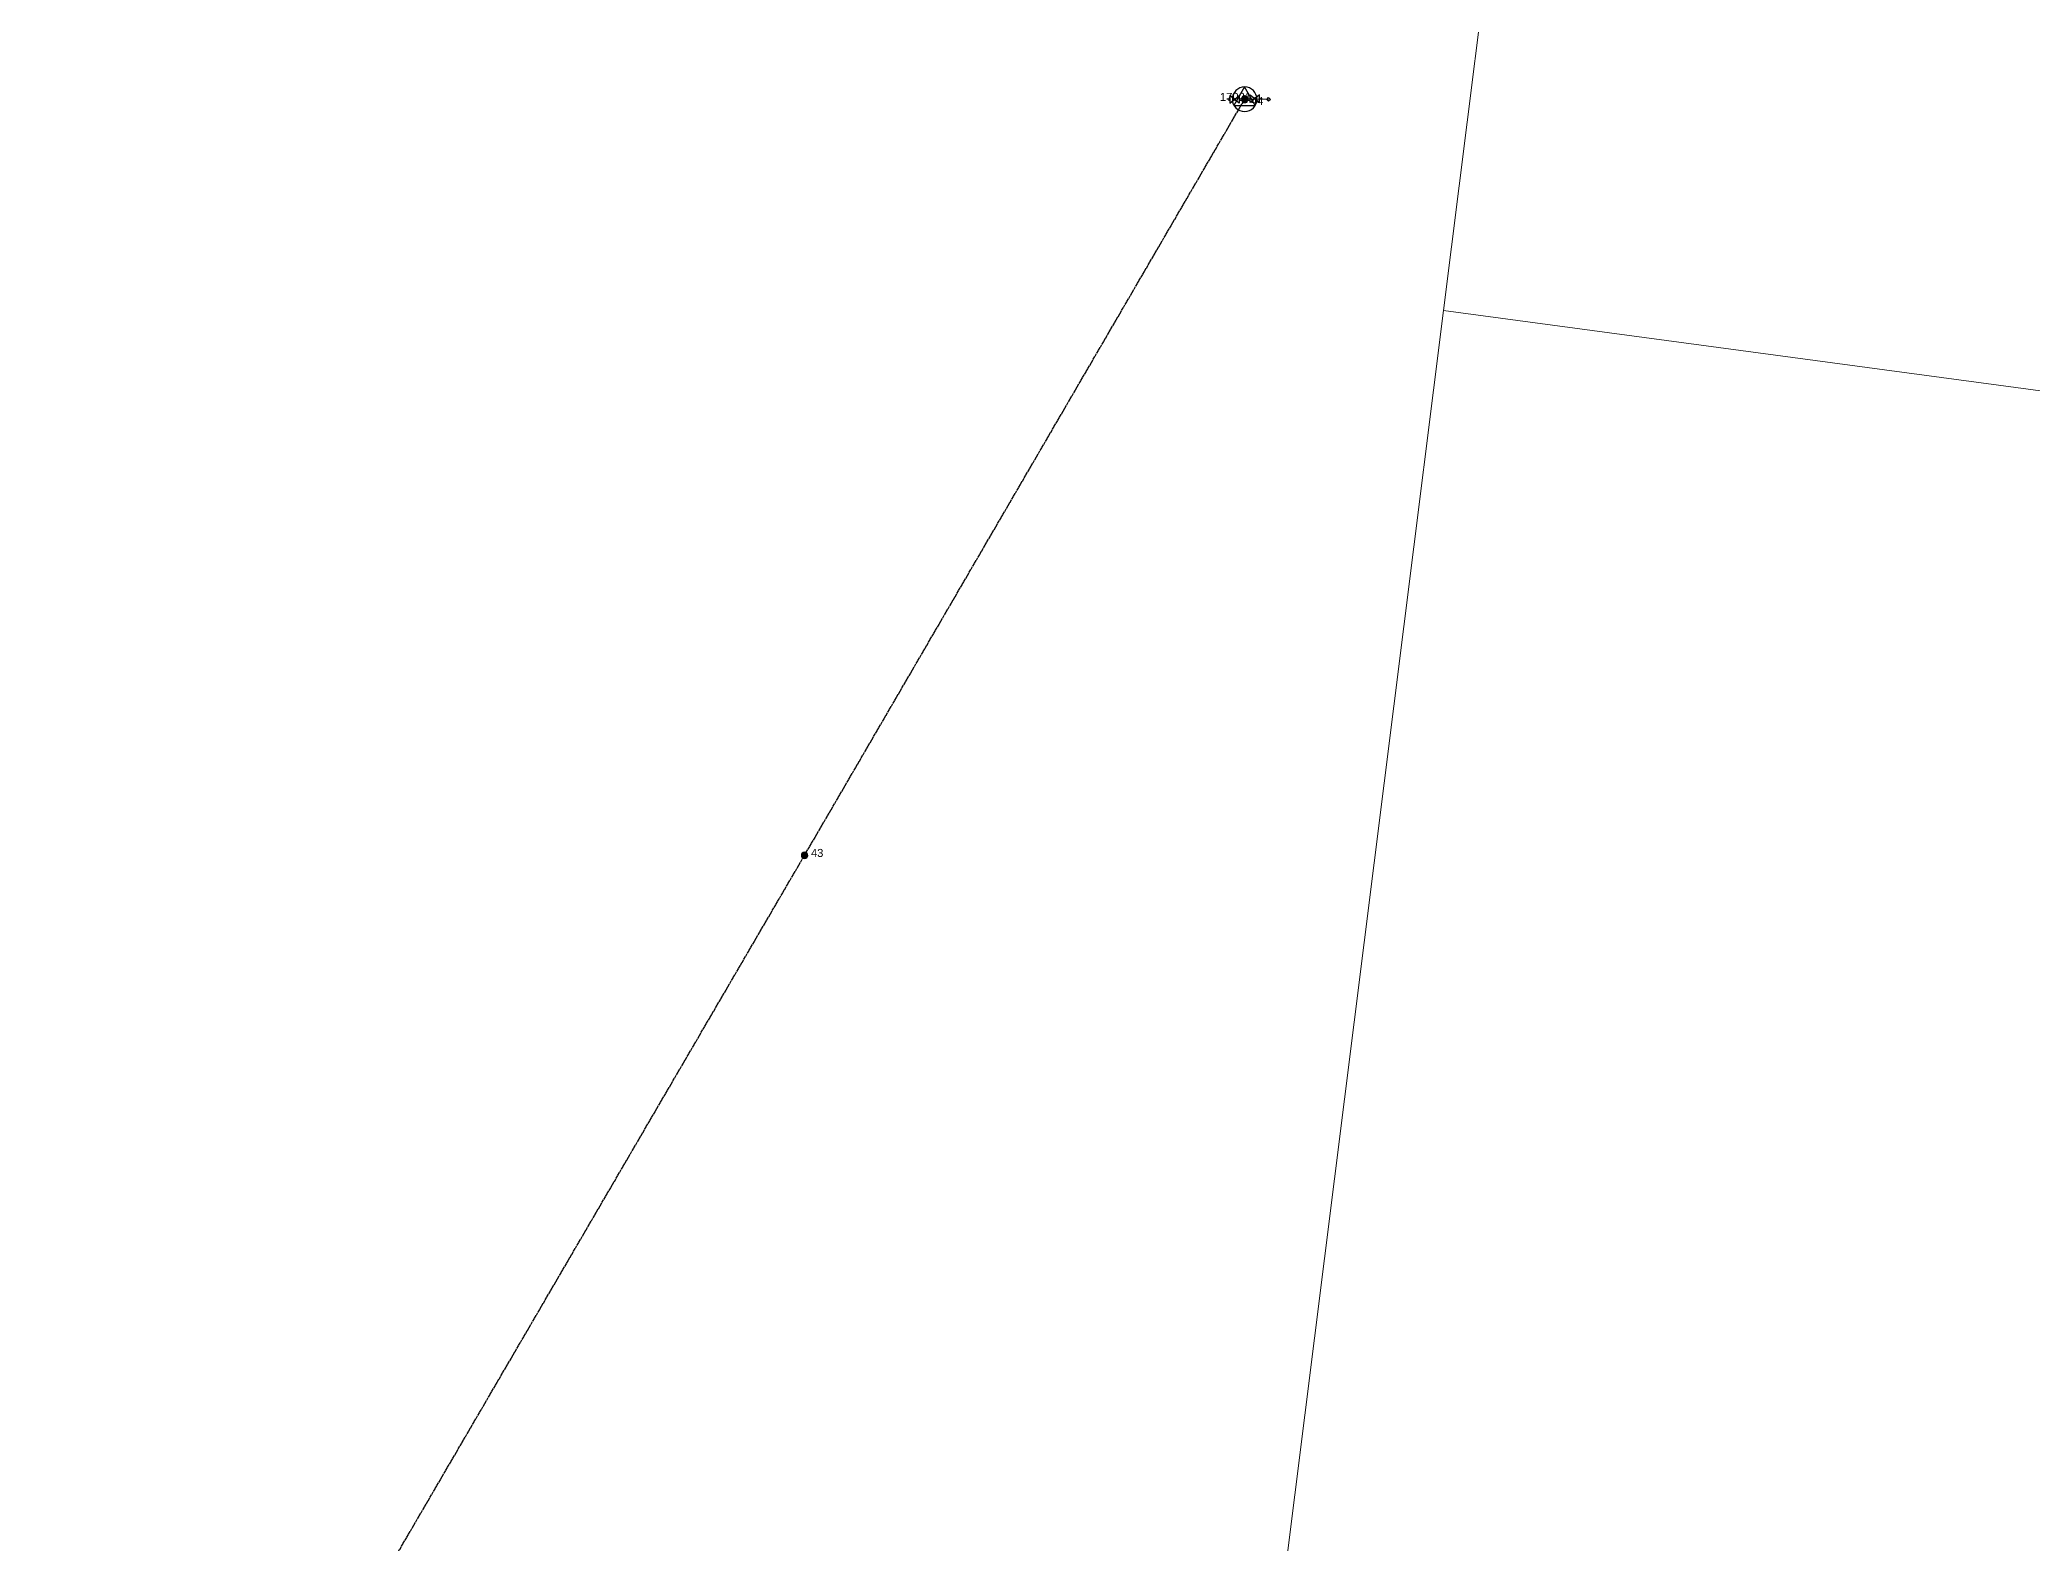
# Model space of a CAD drawing. Header units: metres. Extents: x 207830 to 218833, y 6369842 to 6373935.
# Drawn here: x 212266 to 212889, y 6371743 to 6372213 of the extents above; entities that cross this region are included whole.
import ezdxf
from ezdxf.enums import TextEntityAlignment as Align

# ---------------------------------------------------------------- set-up
doc = ezdxf.new("R2010")
doc.units = ezdxf.units.M
doc.linetypes.add('Cable Exist OH', pattern=[1, 1, 0])
doc.layers.get('0').update_dxf_attribs({"color": 6})
doc.layers.add('Cadastre Land Parcels_SP_EXT', color=9, linetype='Continuous', lineweight=5)
for name, color, linetype in [('Equip_LV_EXT', 7, 'Continuous'), ('Mains_HV_EXT', 7, 'Continuous'), ('Services_SP_EXT', 7, 'Continuous'), ('Sub_SP_TR_HV_LV_EXT', 7, 'Continuous'), ('SupportsOH_SP_TR_HV_LV_SL_EXT', 7, 'Continuous')]:
    doc.layers.add(name, color=color, linetype=linetype)
doc.styles.add('POLE_LABEL', font='arial.ttf')
doc.styles.get("Standard").update_dxf_attribs({"font": 'arial.ttf'})

# ---------------------------------------------------------------- blocks, each defined once
blk = doc.blocks.new('SUB_SWER_EXT')
blk.add_wipeout([(0, 3.84), (-0.48, 3.81), (-0.95, 3.72), (-1.41, 3.57), (-1.85, 3.37), (-2.26, 3.11), (-2.63, 2.8), (-2.96, 2.45), (-3.24, 2.06), (-3.47, 1.63), (-3.65, 1.19), (-3.77, 0.72), (-3.83, 0.24), (-3.83, -0.24), (-3.77, -0.72), (-3.65, -1.19), (-3.47, -1.63), (-3.24, -2.06), (-2.96, -2.45), (-2.63, -2.8), (-2.26, -3.11), (-1.85, -3.37), (-1.41, -3.57), (-0.95, -3.72), (-0.48, -3.81), (0, -3.84), (0.48, -3.81), (0.95, -3.72), (1.41, -3.57), (1.85, -3.37), (2.26, -3.11), (2.63, -2.8), (2.96, -2.45), (3.24, -2.06), (3.47, -1.63), (3.65, -1.19), (3.77, -0.72), (3.83, -0.24), (3.83, 0.24), (3.77, 0.72), (3.65, 1.19), (3.47, 1.63), (3.24, 2.06), (2.96, 2.45), (2.63, 2.8), (2.26, 3.11), (1.85, 3.37), (1.41, 3.57), (0.95, 3.72), (0.48, 3.81)])
blk.add_lwpolyline([(-3.84, 0, 1), (3.84, 0, 1)], format="xyb", close=True)
blk.add_lwpolyline([(1.94, 0.47), (0, 3.84), (-3.33, -1.92), (3.33, -1.92)], close=True)
blk.add_text('S', height=2.5).set_placement((0, 0), align=Align.MIDDLE_CENTER)
for tag, height, flags, p in [('STREET_CODE', 0.2, 9, (1.5, 0)), ('ASSET_NUM', 2.5, 8, (2, 2)), ('CONSTRUCTED_VOLTAGE', 0.2, 9, (1.5, -0.2)), ('OPERATING_VOLTAGE', 0.2, 9, (1.5, -0.6)), ('OPERATED_BY', 0.2, 9, (1.5, -0.8)), ('ORIENTATION', 0.2, 9, (1.5, -1.2)), ('OWNED_BY', 0.2, 9, (1.5, -1.4)), ('SECONDARY_VOLTAGE', 0.2, 9, (1.5, -1.6)), ('STATE', 0.2, 9, (1.5, -1.8)), ('SUBSTATION_TYPE', 0.2, 9, (1.5, -2)), ('STREETNAME', 0.2, 9, (1.5, -2.8)), ('SUBURB', 0.2, 9, (1.5, -3)), ('Z', 0.2, 1, (1.5, -3.4)), ('NO_PHASES', 0.2, 9, (1.5, -0.4)), ('MAINTAINED_BY', 0.2, 9, (1.5, -1)), ('USAGE', 0.2, 9, (1.5, -2.2)), ('LEGEND', 0.2, 9, (1.5, -2.4)), ('LOCATION', 0.2, 9, (1.5, -2.6)), ('NOTES', 0.2, 9, (1.5, -3.2))]:
    blk.add_attdef(tag, text='', height=height, dxfattribs=dict(flags=flags)).set_placement(p, align=Align.MIDDLE_LEFT)
blk = doc.blocks.new('LV_OH_LINKS_DISTFUSE_EXT')
for p, q in [((0, 0), (0.96, 0)), ((3.84, 0), (4.8, 0))]:
    blk.add_line(p, q)
blk.add_lwpolyline([(3.84, -1.2), (3.84, 1.2), (0.96, -1.2), (0.96, 1.2)], close=True)
at = {"flags": 9}
for tag, p in [('ACTUAL_STATUS', (0, 0)), ('CONSTRUCTED_VOLTAGE', (0, -0.2)), ('OPERATING_VOLTAGE', (0, -0.6)), ('ORIENTATION', (0, -0.8)), ('OWNED_BY', (0, -1)), ('STATE', (0, -1.2)), ('SWITCH_TYPE', (0, -1.4)), ('NO_PHASES', (0, -0.4)), ('USAGE', (0, -1.6)), ('NOTES', (0, -1.8))]:
    blk.add_attdef(tag, text='', height=0.2, dxfattribs=at).set_placement(p, align=Align.MIDDLE_LEFT)
at = {"flags": 1}
blk.add_attdef('Z', (0, 0), '', height=0.2, dxfattribs=at)
blk = doc.blocks.new('CCP_EXT')
blk.add_wipeout([(0, 0.57), (0.57, 0), (0, -0.57), (-0.57, 0)])
blk.add_lwpolyline([(-0.57, 0), (0, 0.57), (0.57, 0), (0, -0.57), (-0.57, 0)])
at = {"flags": 1}
blk.add_attdef('Z', (0, 0), '', height=0.2, dxfattribs=at)
at = {"flags": 9}
for tag, p in [('CCP_TYPE', (0, 0)), ('CONSTRUCTED_VOLTAGE', (0, -0.2)), ('OPERATING_VOLTAGE', (0, -0.6)), ('ORIENTATION', (0, -0.8)), ('OWNED_BY', (0, -1)), ('STATE', (0, -1.8)), ('NO_PHASES', (0, -0.4)), ('USAGE', (0, -1.2)), ('LEGEND', (0, -1.4)), ('LIFE_SUPPORT', (0, -1.6)), ('NOTES', (0, -2))]:
    blk.add_attdef(tag, text='', height=0.2, dxfattribs=at).set_placement(p, align=Align.MIDDLE_LEFT)
blk = doc.blocks.new('POLE_EXT')
blk.add_hatch(color=256).paths.add_polyline_path([(-1, 0, 1), (1, 0, 1)])
blk.add_lwpolyline([(-1, 0, 1), (1, 0, 1)], format="xyb", close=True)
for tag, height, flags, p in [('pNumber', 2.5, 8, (-17.84, 2.07)), ('OWNED_BY', 0.2, 9, (1.35, -0.4)), ('SPECIAL_USE', 0.2, 9, (1.35, -0.8)), ('STATE', 0.2, 9, (1.35, -1)), ('cLV', 0.2, 9, (1.35, -1.4)), ('hDepth', 0.2, 9, (1.35, -1.6)), ('hDia', 0.2, 9, (1.35, -1.8)), ('cHV', 0.2, 9, (1.35, -2)), ('cLinedev', 0.2, 9, (1.35, -3.4)), ('pExisting', 0.2, 9, (1.35, -3.8)), ('pFooting', 0.2, 9, (1.35, -4.4)), ('pNew', 0.2, 9, (1.35, -4.6)), ('pRelocate', 0.2, 9, (1.35, -5)), ('pRemove', 0.2, 9, (1.35, -5.2)), ('pReplace', 0.2, 9, (1.35, -5.4)), ('pStay', 0.2, 9, (1.35, -5.6)), ('pType', 0.2, 9, (1.35, -5.8)), ('cspan', 0.2, 9, (1.35, -6)), ('STREETNAME', 0.2, 9, (1.35, -6.2)), ('PARENT', 0.2, 9, (1.35, -0.6)), ('USAGE', 0.2, 9, (1.35, -1.2)), ('LBRACKET', 0.2, 9, (1.35, -2.2)), ('LExisting', 0.2, 9, (1.35, -2.4)), ('LANTNUMBER', 0.2, 9, (1.35, -2.6)), ('LOther', 0.2, 9, (1.35, -2.8)), ('LRemove', 0.2, 9, (1.35, -3)), ('LEGEND', 0.2, 9, (1.35, -3.2)), ('LOCATION', 0.2, 9, (1.35, -3.6)), ('PFNUMBER', 0.2, 9, (1.35, -4)), ('NEWPFNUMBER', 0.2, 9, (1.35, -4.2)), ('SUBURB', 0.2, 9, (1.35, -6.4)), ('OPERATED_BY', 0.2, 9, (1.36, -7.01)), ('NOTES', 0.2, 9, (1.35, -6.6)), ('MAINTAINED_BY', 0.2, 9, (1.36, -6.81))]:
    blk.add_attdef(tag, text='', height=height, dxfattribs=dict(flags=flags)).set_placement(p, align=Align.MIDDLE_LEFT)
at = {"style": 'POLE_LABEL'}
for tag, height, flags, p in [('STRUCTURE_PLANT_NUMBER', 0.2, 9, (1.35, 0.03)), ('ASSET_NUM', 2.5, 8, (2, 2)), ('STREET_CODE', 0.2, 9, (1.35, -0.2))]:
    blk.add_attdef(tag, text='', height=height, dxfattribs=dict(at, flags=flags)).set_placement(p, align=Align.MIDDLE_LEFT)
at = {"flags": 1}
blk.add_attdef('Z', (1.35, -7.33), '', height=0.2, dxfattribs=at)

msp = doc.modelspace()

# ---------------------------------------------------------------- linework, layer by layer
at = {"layer": 'Cadastre Land Parcels_SP_EXT', "linetype": 'Continuous'}
for points in [[(213106.15, 6372988.27), (212874.97, 6372966.26), (212807.81, 6372972.08), (212759.08, 6372565.35), (212744.19, 6372441.59), (212704.87, 6372128.16), (213264.46, 6372052.89), (213272.41, 6372112.07), (213915.28, 6372027.85), (213831.56, 6371402.42), (214042.48, 6371374.54), (214529.86, 6371310), (213792.51, 6372471.9), (213663.64, 6372678.89), (213106.15, 6372988.27)], [(213188.43, 6371487.4), (213264.46, 6372052.89), (212704.87, 6372128.16), (212633.61, 6371560.8), (212844.72, 6371532.89), (212851.88, 6371531.94), (213083.77, 6371501.25), (213188.43, 6371487.4)]]:
    msp.add_lwpolyline(points, close=True, dxfattribs=at)

# ---------------------------------------------------------------- block references
at = {"layer": 'Sub_SP_TR_HV_LV_EXT'}
ref = msp.add_blockref('SUB_SWER_EXT', (212642.75, 6372194.21), dxfattribs=at)
ref.add_attrib('ASSET_NUM', '17021', dxfattribs={"layer": '0', "height": 2.5}).set_placement((212644.75, 6372194.96), align=Align.MIDDLE_RIGHT)
at = {"layer": 'SupportsOH_SP_TR_HV_LV_SL_EXT'}
ref = msp.add_blockref('POLE_EXT', (212505.26, 6371958), dxfattribs=at)
ref.add_attrib('ASSET_NUM', '43', dxfattribs={"layer": '0', "height": 2.5, "style": 'POLE_LABEL'}).set_placement((212507.26, 6371958.75), align=Align.MIDDLE_LEFT)

# ---------------------------------------------------------------- next in the draw order: linework, layer by layer
at = {"layer": 'Cadastre Land Parcels_SP_EXT', "linetype": 'Continuous'}
msp.add_lwpolyline([(212633.45, 6371559.69), (212633.61, 6371560.8), (212704.87, 6372128.16), (212744.19, 6372441.59), (212759.08, 6372565.35), (212388.47, 6372615.44), (212401.49, 6372713.29), (212046.52, 6372760.39), (212008.09, 6372420.22), (211978.25, 6372165.57), (212252.84, 6372129.59), (212220.81, 6371879.09), (212187.24, 6371617.01), (212623.06, 6371560.15), (212623.38, 6371539.77), (212624.14, 6371490.58), (212633.45, 6371559.69)], close=True, dxfattribs=at)
at = {"layer": 'Mains_HV_EXT', "linetype": 'Cable Exist OH'}
msp.add_lwpolyline([(212247.18, 6371515.08), (212348.31, 6371688.92), (212505.26, 6371958), (212642.75, 6372194.21)], dxfattribs=at)

# ---------------------------------------------------------------- next in the draw order: block references
at = {"layer": 'Equip_LV_EXT', "rotation": 180.0000000000001}
msp.add_blockref('LV_OH_LINKS_DISTFUSE_EXT', (212641.95, 6372194.21), dxfattribs=at)
at = {"layer": 'Equip_LV_EXT'}
msp.add_blockref('LV_OH_LINKS_DISTFUSE_EXT', (212643.5, 6372194.37), dxfattribs=at)

# ---------------------------------------------------------------- next in the draw order: block references
at = {"layer": 'Services_SP_EXT'}
msp.add_blockref('CCP_EXT', (212650.24, 6372194.18), dxfattribs=at)

# ---------------------------------------------------------------- next in the draw order: linework, layer by layer
msp.add_lwpolyline([(212650.24, 6372194.18), (212642.75, 6372194.21)], dxfattribs=at)

# ---------------------------------------------------------------- next in the draw order: block references
at = {"layer": 'SupportsOH_SP_TR_HV_LV_SL_EXT'}
ref = msp.add_blockref('POLE_EXT', (212642.75, 6372194.21), dxfattribs=at)
ref.add_attrib('ASSET_NUM', '44', dxfattribs={"layer": '0', "height": 2.5, "style": 'POLE_LABEL'}).set_placement((212644.75, 6372194.96), align=Align.TOP_LEFT)

doc.saveas('drawing.dxf')
